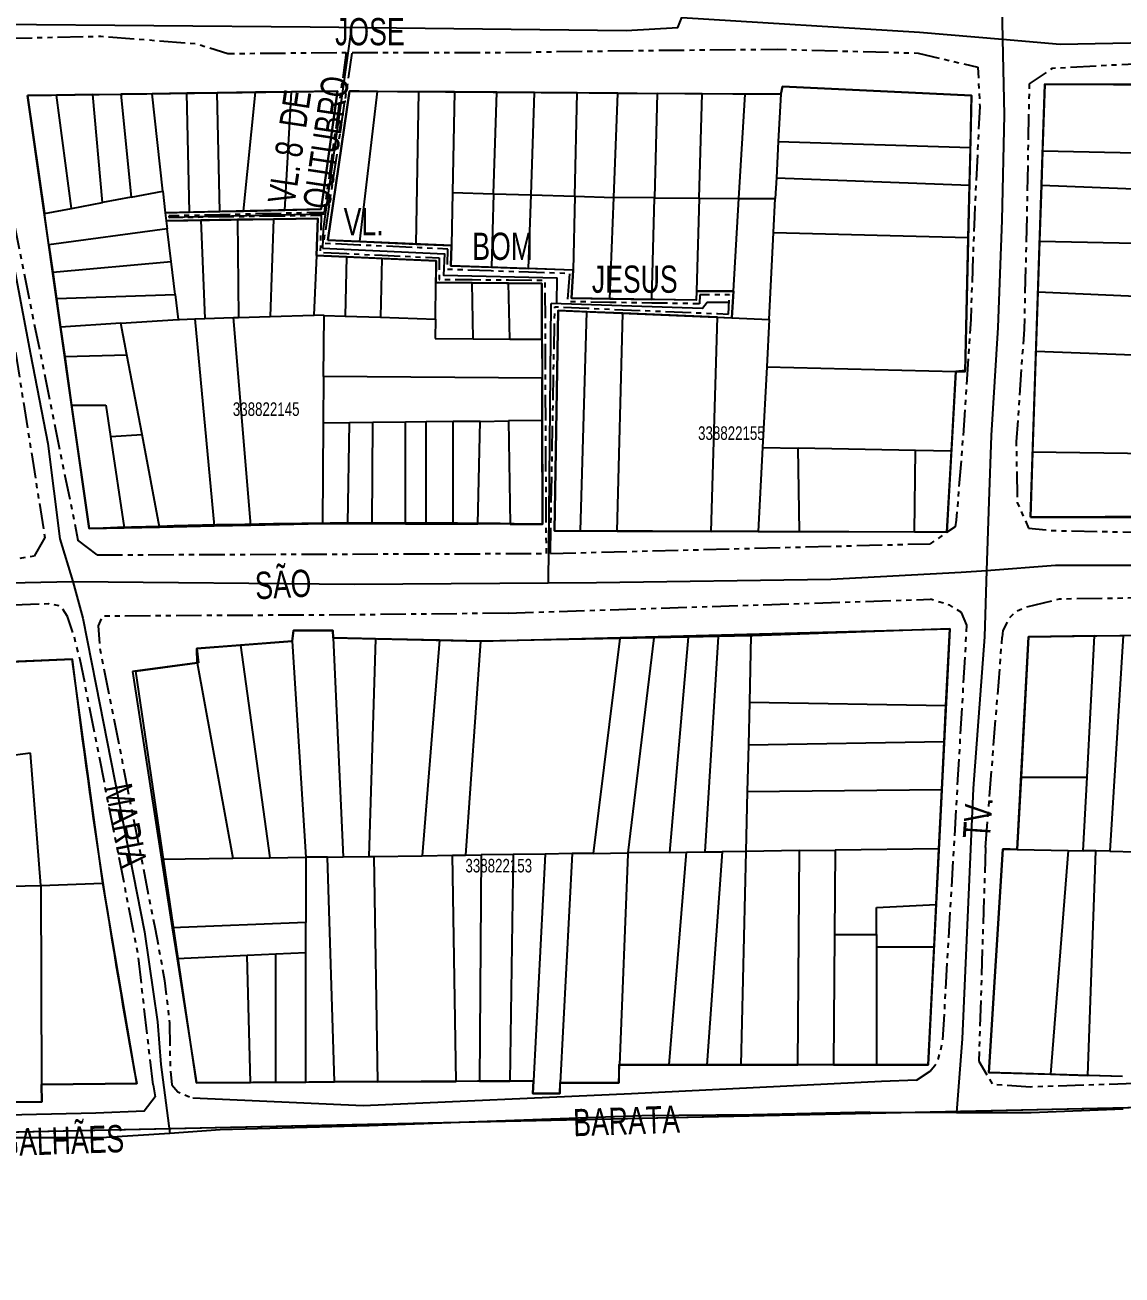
# Model space of a CAD drawing. Extents: x 203614 to 206284, y 4847494 to 4848495.
# Drawn here: x 204864.8 to 205025.8, y 4847542.4 to 4847725.9 of the extents above; entities that cross this region are included whole.
import ezdxf

# ---------------------------------------------------------------- set-up
doc = ezdxf.new("R2010")
doc.units = 0
doc.header["$LTSCALE"] = 1.5
doc.header["$MEASUREMENT"] = 0
doc.linetypes.add('PHANTOMX2', pattern=[5, 2.5, -0.5, 0.5, -0.5, 0.5, -0.5])
for name, color, linetype in [('CD-MALHA-LOTES', 40, 'CONTINUOUS'), ('CD_TXT_QUADRA', 7, 'CONTINUOUS'), ('LM-LIM-SETOR-FISCAL', 7, 'CONTINUOUS'), ('RU-QUADRAS', 210, 'CONTINUOUS'), ('SV-EIXO-RUA-N-PAV', 6, 'CONTINUOUS'), ('SV-EIXO-RUA-PAV', 20, 'CONTINUOUS'), ('SV-RUA-NAO-PAV-S-GUIA-C-GUIA', 7, 'PHANTOMX2'), ('SV-RUA-PAVIM-S-GUIA-C-GUIA', 7, 'CONTINUOUS'), ('SV-TXT-RUA-N-PAV-S-GUIA-C-GUIA', 7, 'CONTINUOUS'), ('SV-TXT-RUA-PAV-S-GUIA-C-GUIA', 7, 'CONTINUOUS')]:
    doc.layers.add(name, color=color, linetype=linetype)
doc.styles.add('3388-22-2D_TXT$0$ARIAL', font='ARIAL.TTF')
doc.styles.add('ARIAL', font='ARIAL.TTF')
doc.linetypes.add('Limite', pattern='A,20,-3,[130,ltypeshp.shx,S=6.35,R=0,X=0,Y=0],-3,20', length=46)

msp = doc.modelspace()

# ---------------------------------------------------------------- linework, layer by layer
at = {"layer": 'CD-MALHA-LOTES'}
for p, q in [((204975.99, 4847716.9), (204975.72, 4847715.75)), ((205003.75, 4847715.56), (204975.99, 4847716.9)), ((205014.51, 4847717.26), (205014.18, 4847707.44)), ((205042.07, 4847717.11), (205014.51, 4847717.26)), ((204869.4, 4847715.62), (204865.15, 4847715.56)), ((204865.15, 4847715.56), (204867.61, 4847698.23)), ((204874.72, 4847715.7), (204869.4, 4847715.62)), ((204871.57, 4847698.98), (204869.4, 4847715.62)), ((204874.72, 4847715.7), (204878.85, 4847715.76)), ((204876.16, 4847699.85), (204874.72, 4847715.7)), ((204883.45, 4847715.82), (204878.85, 4847715.76)), ((204878.85, 4847715.76), (204880.33, 4847700.66)), ((204888.54, 4847715.9), (204883.45, 4847715.82)), ((204884.98, 4847701.52), (204883.45, 4847715.82)), ((204892.98, 4847715.96), (204888.54, 4847715.9)), ((204888.93, 4847698.43), (204888.54, 4847715.9)), ((204898.59, 4847716.04), (204892.98, 4847715.96)), ((204893.37, 4847698.53), (204892.98, 4847715.96)), ((204896.83, 4847698.61), (204898.59, 4847716.04)), ((204903.9, 4847716.12), (204898.59, 4847716.04)), ((204902.91, 4847698.75), (204903.9, 4847716.12)), ((204910.66, 4847716.22), (204903.9, 4847716.12)), ((204908.26, 4847698.87), (204910.66, 4847716.22)), ((204912.42, 4847716.21), (204909.21, 4847694.36)), ((204913.82, 4847716.19), (204912.42, 4847716.21)), ((204916.54, 4847716.17), (204913.82, 4847716.19)), ((204913.9, 4847694.14), (204916.54, 4847716.17)), ((204922.57, 4847716.13), (204916.54, 4847716.17)), ((204922.18, 4847693.77), (204922.57, 4847716.13)), ((204927.81, 4847716.09), (204922.57, 4847716.13)), ((204927.81, 4847716.09), (204927.52, 4847701.32)), ((204934.02, 4847716.05), (204927.81, 4847716.09)), ((204933.56, 4847701.14), (204934.02, 4847716.05)), ((204939.58, 4847716.01), (204934.02, 4847716.05)), ((204939.06, 4847700.98), (204939.58, 4847716.01)), ((204945.86, 4847715.96), (204939.58, 4847716.01)), ((204945.49, 4847700.79), (204945.86, 4847715.96)), ((204951.8, 4847715.92), (204945.86, 4847715.96)), ((204951.2, 4847700.62), (204951.8, 4847715.92)), ((204951.8, 4847715.92), (204957.57, 4847715.88)), ((204957.57, 4847715.88), (204957.17, 4847700.57)), ((204964.21, 4847715.83), (204957.57, 4847715.88)), ((204963.75, 4847700.52), (204964.21, 4847715.83)), ((204970.52, 4847715.79), (204964.21, 4847715.83)), ((204969.59, 4847700.47), (204970.52, 4847715.79)), ((204975.72, 4847715.75), (204970.52, 4847715.79)), ((204975.72, 4847715.75), (204975.37, 4847708.83)), ((205003.57, 4847707.95), (205003.75, 4847715.56)), ((204975.37, 4847708.83), (204975.09, 4847703.48)), ((204975.37, 4847708.83), (205003.57, 4847707.95)), ((205003.44, 4847702.41), (205003.57, 4847707.95)), ((205014.18, 4847707.44), (205014.01, 4847702.39)), ((205014.18, 4847707.44), (205037.31, 4847706.93)), ((204975.09, 4847703.48), (204974.93, 4847700.43)), ((204975.09, 4847703.48), (205003.44, 4847702.41)), ((205003.25, 4847694.74), (205003.44, 4847702.41)), ((205014.01, 4847702.39), (205013.74, 4847694.19)), ((205014.01, 4847702.39), (205036.86, 4847701.53)), ((204871.57, 4847698.98), (204876.16, 4847699.85)), ((204880.33, 4847700.66), (204876.16, 4847699.85)), ((204880.33, 4847700.66), (204884.98, 4847701.52)), ((204884.98, 4847701.52), (204885.36, 4847698.35)), ((204927.52, 4847701.32), (204927.37, 4847693.53)), ((204927.52, 4847701.32), (204933.56, 4847701.14)), ((204933.56, 4847701.14), (204933.24, 4847690.35)), ((204933.56, 4847701.14), (204939.06, 4847700.98)), ((204938.69, 4847690.17), (204939.06, 4847700.98)), ((204939.06, 4847700.98), (204945.49, 4847700.79)), ((204945.49, 4847700.79), (204945.23, 4847689.94)), ((204945.49, 4847700.79), (204951.2, 4847700.62)), ((204950.62, 4847685.73), (204951.2, 4847700.62)), ((204957.17, 4847700.57), (204951.2, 4847700.62)), ((204956.79, 4847685.63), (204957.17, 4847700.57)), ((204957.17, 4847700.57), (204963.75, 4847700.52)), ((204963.75, 4847700.52), (204963.34, 4847686.86)), ((204963.75, 4847700.52), (204969.59, 4847700.47)), ((204968.77, 4847686.86), (204969.59, 4847700.47)), ((204969.59, 4847700.47), (204974.93, 4847700.43)), ((204974.67, 4847695.45), (204974.93, 4847700.43)), ((204867.61, 4847698.23), (204871.57, 4847698.98)), ((204868.26, 4847693.63), (204867.61, 4847698.23)), ((204885.36, 4847698.35), (204888.93, 4847698.43)), ((204885.36, 4847698.35), (204885.5, 4847697.19)), ((204888.93, 4847698.43), (204893.37, 4847698.53)), ((204893.37, 4847698.53), (204896.83, 4847698.61)), ((204896.83, 4847698.61), (204902.91, 4847698.75)), ((204902.91, 4847698.75), (204908.26, 4847698.87)), ((204890.57, 4847697.27), (204885.5, 4847697.19)), ((204885.5, 4847697.19), (204885.64, 4847696.02)), ((204895.97, 4847697.35), (204890.57, 4847697.27)), ((204890.57, 4847697.27), (204891.16, 4847682.82)), ((204901.25, 4847697.42), (204895.97, 4847697.35)), ((204895.97, 4847697.35), (204896.09, 4847682.98)), ((204901.25, 4847697.42), (204900.77, 4847683.14)), ((204907.76, 4847697.52), (204901.25, 4847697.42)), ((204907.58, 4847692.09), (204907.76, 4847697.52)), ((204885.64, 4847696.02), (204868.26, 4847693.63)), ((204886.22, 4847691.21), (204885.64, 4847696.02)), ((204909.21, 4847694.36), (204913.9, 4847694.14)), ((204974.02, 4847682.71), (204974.67, 4847695.45)), ((204974.67, 4847695.45), (205003.25, 4847694.74)), ((205002.79, 4847675.01), (205003.25, 4847694.74)), ((204868.26, 4847693.63), (204868.83, 4847689.63)), ((204913.9, 4847694.14), (204922.18, 4847693.77)), ((204922.18, 4847693.77), (204927.37, 4847693.53)), ((204927.37, 4847693.53), (204927.31, 4847690.56)), ((205013.74, 4847694.19), (205013.49, 4847686.76)), ((205013.74, 4847694.19), (205046.87, 4847693.45)), ((204868.83, 4847689.63), (204886.22, 4847691.21)), ((204886.8, 4847686.36), (204886.22, 4847691.21)), ((204907.58, 4847692.09), (204907.15, 4847683.35)), ((204911.99, 4847691.89), (204907.58, 4847692.09)), ((204911.99, 4847691.89), (204911.77, 4847683.19)), ((204917.16, 4847691.65), (204911.99, 4847691.89)), ((204917.16, 4847691.65), (204916.94, 4847683.01)), ((204925.12, 4847691.29), (204917.16, 4847691.65)), ((204925.12, 4847689.7), (204925.12, 4847691.29)), ((204868.83, 4847689.63), (204869.38, 4847685.75)), ((204925.1, 4847688.12), (204925.12, 4847689.7)), ((204927.31, 4847690.56), (204933.24, 4847690.35)), ((204933.24, 4847690.35), (204938.69, 4847690.17)), ((204945.23, 4847689.94), (204938.69, 4847690.17)), ((204945.23, 4847689.94), (204945, 4847685.83)), ((204925.03, 4847682.73), (204925.1, 4847688.12)), ((204930.44, 4847688.07), (204925.1, 4847688.12)), ((204930.55, 4847679.86), (204930.44, 4847688.07)), ((204935.75, 4847688.02), (204930.44, 4847688.07)), ((204935.96, 4847679.82), (204935.75, 4847688.02)), ((204940.63, 4847687.98), (204935.75, 4847688.02)), ((204940.66, 4847679.78), (204940.63, 4847687.98)), ((204869.38, 4847685.75), (204886.8, 4847686.36)), ((204869.38, 4847685.75), (204869.98, 4847681.57)), ((204886.8, 4847686.36), (204887.24, 4847682.68)), ((204945, 4847685.83), (204950.62, 4847685.73)), ((204950.62, 4847685.73), (204956.79, 4847685.63)), ((204963.3, 4847685.52), (204956.79, 4847685.63)), ((204963.34, 4847686.86), (204963.3, 4847685.52)), ((204963.34, 4847686.86), (204968.77, 4847686.86)), ((204968.77, 4847686.86), (204968.53, 4847682.94)), ((205013.49, 4847686.76), (205013.2, 4847678.04)), ((205013.49, 4847686.76), (205046.61, 4847685.24)), ((204900.77, 4847683.14), (204907.15, 4847683.35)), ((204907.15, 4847683.35), (204907.23, 4847683.35)), ((204908.69, 4847683.3), (204907.23, 4847683.35)), ((204908.61, 4847674.33), (204908.69, 4847683.3)), ((204908.69, 4847683.3), (204911.77, 4847683.19)), ((204943.07, 4847684), (204942.49, 4847651.67)), ((204947.27, 4847683.83), (204943.07, 4847684)), ((204946.33, 4847651.66), (204947.27, 4847683.83)), ((204952.54, 4847683.61), (204947.27, 4847683.83)), ((204951.73, 4847651.64), (204952.54, 4847683.61)), ((204966.42, 4847683.03), (204952.54, 4847683.61)), ((204878.84, 4847682.14), (204869.98, 4847681.57)), ((204869.98, 4847681.57), (204870.59, 4847677.27)), ((204878.84, 4847682.14), (204887.24, 4847682.68)), ((204879.73, 4847677.51), (204878.84, 4847682.14)), ((204887.24, 4847682.68), (204887.36, 4847682.69)), ((204887.36, 4847682.69), (204887.44, 4847682.69)), ((204887.44, 4847682.69), (204889.68, 4847682.77)), ((204889.68, 4847682.77), (204891.16, 4847682.82)), ((204889.68, 4847682.77), (204892.56, 4847652.4)), ((204891.16, 4847682.82), (204895.35, 4847682.96)), ((204895.35, 4847682.96), (204896.09, 4847682.98)), ((204897.9, 4847652.52), (204895.35, 4847682.96)), ((204896.09, 4847682.98), (204900.77, 4847683.14)), ((204911.77, 4847683.19), (204916.94, 4847683.01)), ((204916.94, 4847683.01), (204925.03, 4847682.73)), ((204925.03, 4847682.73), (204924.99, 4847679.91)), ((204965.5, 4847651.59), (204966.42, 4847683.03)), ((204966.42, 4847683.03), (204968.53, 4847682.94)), ((204968.53, 4847682.94), (204974.02, 4847682.71)), ((204974.02, 4847682.71), (204973.67, 4847675.75)), ((204924.99, 4847679.91), (204930.55, 4847679.86)), ((204930.55, 4847679.86), (204935.96, 4847679.82)), ((204935.96, 4847679.82), (204940.66, 4847679.78)), ((204940.66, 4847679.78), (204940.68, 4847674.08)), ((205013.2, 4847678.04), (205012.71, 4847663.21)), ((205013.2, 4847678.04), (205046.8, 4847676.76)), ((204870.59, 4847677.27), (204879.73, 4847677.51)), ((204870.59, 4847677.27), (204871.6, 4847670.11)), ((204881.95, 4847665.83), (204879.73, 4847677.51)), ((204908.61, 4847674.33), (204908.56, 4847667.47)), ((204940.68, 4847674.08), (204908.61, 4847674.33)), ((204973.67, 4847675.75), (204973.06, 4847663.89)), ((204973.67, 4847675.75), (205001.44, 4847675.04)), ((205000.78, 4847663.36), (205001.44, 4847675.04)), ((205001.44, 4847675.04), (205002.79, 4847675.01)), ((204940.7, 4847667.85), (204940.68, 4847674.08)), ((204871.6, 4847670.11), (204876.62, 4847670.11)), ((204871.6, 4847670.11), (204874.18, 4847651.99)), ((204876.62, 4847670.11), (204877.31, 4847665.52)), ((204908.56, 4847667.47), (204908.44, 4847652.76)), ((204912.39, 4847667.51), (204908.56, 4847667.47)), ((204912.15, 4847652.75), (204912.39, 4847667.51)), ((204915.84, 4847667.56), (204912.39, 4847667.51)), ((204915.73, 4847652.73), (204915.84, 4847667.56)), ((204920.62, 4847667.61), (204915.84, 4847667.56)), ((204923.67, 4847667.65), (204920.62, 4847667.61)), ((204920.62, 4847652.71), (204920.62, 4847667.61)), ((204927.64, 4847667.7), (204923.67, 4847667.65)), ((204923.67, 4847652.7), (204923.67, 4847667.65)), ((204931.61, 4847667.74), (204927.64, 4847667.7)), ((204927.64, 4847652.68), (204927.64, 4847667.7)), ((204931.24, 4847652.67), (204931.61, 4847667.74)), ((204931.61, 4847667.74), (204935.74, 4847667.79)), ((204940.7, 4847667.85), (204935.74, 4847667.79)), ((204935.74, 4847667.79), (204935.98, 4847652.65)), ((204940.76, 4847652.63), (204940.7, 4847667.85)), ((204877.31, 4847665.52), (204881.95, 4847665.83)), ((204877.31, 4847665.52), (204879.32, 4847652.1)), ((204884.53, 4847652.22), (204881.95, 4847665.83)), ((204973.06, 4847663.89), (204972.42, 4847651.57)), ((204973.06, 4847663.89), (204978.3, 4847663.79)), ((204995.51, 4847663.46), (204978.3, 4847663.79)), ((204978.46, 4847651.55), (204978.3, 4847663.79)), ((204995.35, 4847651.5), (204995.51, 4847663.46)), ((205000.78, 4847663.36), (204995.51, 4847663.46)), ((205000.11, 4847651.48), (205000.78, 4847663.36)), ((205012.71, 4847663.21), (205012.39, 4847653.69)), ((205041.53, 4847662.78), (205012.71, 4847663.21)), ((204874.18, 4847651.99), (204879.32, 4847652.1)), ((204879.32, 4847652.1), (204884.53, 4847652.22)), ((204884.53, 4847652.22), (204892.56, 4847652.4)), ((204892.56, 4847652.4), (204897.9, 4847652.52)), ((204897.9, 4847652.52), (204908.44, 4847652.76)), ((204908.44, 4847652.76), (204908.56, 4847652.76)), ((204908.56, 4847652.76), (204912.15, 4847652.75)), ((204912.15, 4847652.75), (204915.73, 4847652.73)), ((204915.73, 4847652.73), (204920.62, 4847652.71)), ((204920.62, 4847652.71), (204923.67, 4847652.7)), ((204923.67, 4847652.7), (204927.64, 4847652.68)), ((204927.64, 4847652.68), (204931.24, 4847652.67)), ((204935.98, 4847652.65), (204931.24, 4847652.67)), ((204935.98, 4847652.65), (204940.76, 4847652.63)), ((205012.39, 4847653.69), (205041.3, 4847653.69)), ((204942.49, 4847651.67), (204946.33, 4847651.66)), ((204946.33, 4847651.66), (204951.73, 4847651.64)), ((204951.73, 4847651.64), (204965.5, 4847651.59)), ((204972.42, 4847651.57), (204965.5, 4847651.59)), ((204972.42, 4847651.57), (204978.46, 4847651.55)), ((204978.46, 4847651.55), (204995.35, 4847651.5)), ((204995.35, 4847651.5), (205000.11, 4847651.48)), ((204904.17, 4847637.03), (204903.98, 4847635.45)), ((204909.96, 4847637.03), (204904.17, 4847637.03)), ((204910.01, 4847635.98), (204909.96, 4847637.03)), ((204910.01, 4847635.98), (204911.47, 4847603.81)), ((204916.23, 4847635.83), (204910.01, 4847635.98)), ((204916.23, 4847635.83), (204915.23, 4847603.86)), ((204925.61, 4847635.61), (204916.23, 4847635.83)), ((204925.61, 4847635.61), (204923.09, 4847603.97)), ((204931.65, 4847635.47), (204925.61, 4847635.61)), ((204952.08, 4847635.86), (204932, 4847635.46)), ((204952.08, 4847635.86), (204948.19, 4847604.31)), ((204957.08, 4847635.96), (204952.08, 4847635.86)), ((204957.08, 4847635.96), (204953.28, 4847604.38)), ((204962.12, 4847636.06), (204957.08, 4847635.96)), ((204962.12, 4847636.06), (204959.4, 4847604.46)), ((204966.6, 4847636.15), (204962.12, 4847636.06)), ((204964.63, 4847604.53), (204966.6, 4847636.15)), ((204971.36, 4847636.24), (204966.6, 4847636.15)), ((204971.36, 4847636.24), (204971.13, 4847626.53)), ((204971.65, 4847636.25), (204971.36, 4847636.24)), ((205000.54, 4847637.29), (204971.65, 4847636.25)), ((204999.99, 4847626.03), (205000.54, 4847637.29)), ((205012.11, 4847636.12), (205011.02, 4847615.48)), ((205021.78, 4847636.26), (205012.11, 4847636.12)), ((205020.7, 4847615.48), (205021.78, 4847636.26)), ((205021.78, 4847636.26), (205026.02, 4847636.31)), ((205026.02, 4847636.31), (205024.03, 4847604.63)), ((204896.41, 4847634.89), (204889.98, 4847634.41)), ((204889.98, 4847634.41), (204890.25, 4847632.31)), ((204903.98, 4847635.45), (204896.41, 4847634.89)), ((204896.41, 4847634.89), (204900.72, 4847603.67)), ((204903.98, 4847635.45), (204906, 4847603.74)), ((204931.65, 4847635.47), (204929.46, 4847604.06)), ((204932, 4847635.46), (204931.65, 4847635.47)), ((204871.67, 4847632.84), (204862.55, 4847632.43)), ((204876.21, 4847599.96), (204871.67, 4847632.84)), ((204890.06, 4847632.28), (204880.53, 4847631)), ((204890.25, 4847632.31), (204890.06, 4847632.28)), ((204890.06, 4847632.28), (204895.28, 4847603.6)), ((204880.53, 4847631), (204884.82, 4847603.46)), ((204971.13, 4847626.53), (204970.98, 4847620.25)), ((204971.13, 4847626.53), (204999.99, 4847626.03)), ((204999.73, 4847620.73), (204999.99, 4847626.03)), ((204970.98, 4847620.25), (204970.82, 4847613.42)), ((204970.98, 4847620.25), (204999.73, 4847620.73)), ((204999.38, 4847613.67), (204999.73, 4847620.73)), ((204865.59, 4847619), (204863.33, 4847618.72)), ((204867.08, 4847599.6), (204865.59, 4847619)), ((205011.02, 4847615.48), (205010.46, 4847604.9)), ((205011.02, 4847615.48), (205020.7, 4847615.48)), ((205020.14, 4847604.71), (205020.7, 4847615.48)), ((204970.82, 4847613.42), (204999.38, 4847613.67)), ((204998.95, 4847604.99), (204999.38, 4847613.67)), ((204970.82, 4847613.42), (204970.6, 4847604.61)), ((204948.19, 4847604.31), (204953.28, 4847604.38)), ((204953.28, 4847604.38), (204953.27, 4847604.21)), ((204959.4, 4847604.46), (204953.28, 4847604.38)), ((204959.33, 4847573.26), (204961.88, 4847604.49)), ((204959.4, 4847604.46), (204961.88, 4847604.49)), ((204961.88, 4847604.49), (204964.63, 4847604.53)), ((204964.63, 4847604.53), (204967.14, 4847604.56)), ((204967.14, 4847604.56), (204964.89, 4847573.26)), ((204970.6, 4847604.61), (204967.14, 4847604.56)), ((204970.6, 4847604.61), (204969.85, 4847573.26)), ((204978.47, 4847604.72), (204970.6, 4847604.61)), ((204978.23, 4847573.26), (204978.47, 4847604.72)), ((204978.47, 4847604.72), (204983.73, 4847604.79)), ((204983.73, 4847604.79), (204983.63, 4847592.42)), ((204998.95, 4847604.99), (204983.73, 4847604.79)), ((204998.55, 4847596.83), (204998.95, 4847604.99)), ((205008.33, 4847604.92), (205006.28, 4847572.16)), ((205009.42, 4847604.92), (205008.33, 4847604.92)), ((205010.46, 4847604.9), (205009.42, 4847604.92)), ((205010.46, 4847604.9), (205017.91, 4847604.75)), ((205017.91, 4847604.75), (205015.35, 4847571.88)), ((205017.91, 4847604.75), (205020.14, 4847604.71)), ((205021.98, 4847604.67), (205020.14, 4847604.71)), ((205020.8, 4847571.72), (205021.98, 4847604.67)), ((205024.03, 4847604.63), (205021.98, 4847604.67)), ((205024.03, 4847604.63), (205027.93, 4847604.55)), ((204884.82, 4847603.46), (204895.28, 4847603.6)), ((204884.82, 4847603.46), (204886.38, 4847593.38)), ((204895.28, 4847603.6), (204900.72, 4847603.67)), ((204900.72, 4847603.67), (204906, 4847603.74)), ((204909.17, 4847603.78), (204906, 4847603.74)), ((204906, 4847603.74), (204906, 4847594.16)), ((204909.17, 4847603.78), (204911.47, 4847603.81)), ((204910.19, 4847570.75), (204909.17, 4847603.78)), ((204911.47, 4847603.81), (204915.23, 4847603.86)), ((204915.23, 4847603.86), (204916, 4847603.87)), ((204916, 4847603.87), (204923.09, 4847603.97)), ((204916, 4847603.87), (204916.5, 4847570.78)), ((204923.09, 4847603.97), (204927.55, 4847604.03)), ((204927.55, 4847604.03), (204929.46, 4847604.06)), ((204928.05, 4847570.84), (204927.55, 4847604.03)), ((204929.46, 4847604.06), (204931.73, 4847604.09)), ((204931.73, 4847604.09), (204931.49, 4847570.86)), ((204936.46, 4847604.15), (204931.73, 4847604.09)), ((204936.46, 4847604.15), (204935.95, 4847570.88)), ((204941.14, 4847604.21), (204936.46, 4847604.15)), ((204941.14, 4847604.21), (204939.42, 4847570.9)), ((204945.08, 4847604.27), (204941.14, 4847604.21)), ((204945.08, 4847604.27), (204943.34, 4847570.64)), ((204948.19, 4847604.31), (204945.08, 4847604.27)), ((204953.27, 4847604.21), (204952.03, 4847573.26)), ((204862.47, 4847599.51), (204867.08, 4847599.6)), ((204867.08, 4847599.6), (204876.21, 4847599.96)), ((204867.08, 4847599.6), (204867.2, 4847570.39)), ((204881.16, 4847570.55), (204876.21, 4847599.96)), ((204989.77, 4847596.36), (204998.55, 4847596.83)), ((204989.77, 4847592.42), (204989.77, 4847596.36)), ((204998.24, 4847590.58), (204998.55, 4847596.83)), ((204906, 4847594.16), (204886.38, 4847593.38)), ((204886.38, 4847593.38), (204887.09, 4847588.82)), ((204906, 4847589.72), (204906, 4847594.16)), ((204983.63, 4847592.42), (204983.47, 4847573.26)), ((204983.63, 4847592.42), (204989.77, 4847592.42)), ((204989.77, 4847592.42), (204989.77, 4847590.58)), ((204906, 4847589.72), (204901.58, 4847589.51)), ((204906, 4847570.73), (204906, 4847589.72)), ((204989.77, 4847590.58), (204998.24, 4847590.58)), ((204989.77, 4847590.58), (204989.77, 4847573.26)), ((204997.39, 4847573.26), (204998.24, 4847590.58)), ((204897.4, 4847589.31), (204887.09, 4847588.82)), ((204887.09, 4847588.82), (204889.92, 4847570.65)), ((204901.58, 4847589.51), (204897.4, 4847589.31)), ((204897.86, 4847570.69), (204897.4, 4847589.31)), ((204901.58, 4847570.71), (204901.58, 4847589.51)), ((204951.96, 4847570.64), (204952.03, 4847573.26)), ((204952.03, 4847573.26), (204959.33, 4847573.26)), ((204959.33, 4847573.26), (204964.89, 4847573.26)), ((204964.89, 4847573.26), (204969.85, 4847573.26)), ((204969.85, 4847573.26), (204978.23, 4847573.26)), ((204983.47, 4847573.26), (204978.23, 4847573.26)), ((204983.47, 4847573.26), (204989.77, 4847573.26)), ((204989.77, 4847573.26), (204997.39, 4847573.26)), ((205006.28, 4847572.16), (205015.35, 4847571.88)), ((205015.35, 4847571.88), (205020.8, 4847571.72)), ((205025.91, 4847571.56), (205020.8, 4847571.72)), ((204867.2, 4847570.39), (204881.16, 4847570.55)), ((204867.21, 4847567.86), (204867.2, 4847570.39)), ((204889.92, 4847570.65), (204897.86, 4847570.69)), ((204897.86, 4847570.69), (204901.58, 4847570.71)), ((204901.58, 4847570.71), (204906, 4847570.73)), ((204906, 4847570.73), (204910.19, 4847570.75)), ((204916.5, 4847570.78), (204910.19, 4847570.75)), ((204916.5, 4847570.78), (204928.05, 4847570.84)), ((204931.49, 4847570.86), (204928.05, 4847570.84)), ((204931.49, 4847570.86), (204935.95, 4847570.88)), ((204935.95, 4847570.88), (204939.42, 4847570.9)), ((204939.42, 4847570.9), (204939.35, 4847569.07)), ((204943.29, 4847569.07), (204943.34, 4847570.64)), ((204943.34, 4847570.64), (204951.96, 4847570.64)), ((204862.21, 4847567.82), (204867.21, 4847567.86)), ((204939.35, 4847569.07), (204943.29, 4847569.07))]:
    msp.add_line(p, q, dxfattribs=at)
at = {"layer": 'LM-LIM-SETOR-FISCAL', "linetype": 'Limite', "ltscale": 0.1, "const_width": 0.25}
msp.add_lwpolyline([(204221.1, 4847542.54), (204302.25, 4847551.62), (204365.793187, 4847552.497693), (205446.22, 4847576.17)], dxfattribs=at)
at = {"layer": 'RU-QUADRAS', "color": 6, "linetype": 'Continuous'}
for points in [[(204909.21, 4847694.36), (204912.42, 4847716.21), (204975.72, 4847715.75), (204975.99, 4847716.9), (205003.75, 4847715.56), (205002.79, 4847675.2), (205001.44, 4847675.05), (205000.11, 4847651.48), (204942.49, 4847651.67), (204943.07, 4847684), (204968.53, 4847682.94), (204968.77, 4847686.86), (204963.34, 4847686.86), (204963.3, 4847685.52), (204945, 4847685.83), (204945.23, 4847689.94), (204927.31, 4847690.56), (204927.37, 4847693.53)], [(205012.39, 4847653.69), (205014.51, 4847717.26), (205064.84, 4847716.99), (205086.07, 4847718.05), (205132.14, 4847718.05), (205129.8, 4847656.87), (205095.2, 4847656.58), (205081.83, 4847655), (205053, 4847654.15), (205045.32, 4847653.84)], [(204881.05, 4847631.07), (204890.06, 4847632.28), (204889.98, 4847634.41), (204903.98, 4847635.45), (204904.17, 4847637.03), (204909.96, 4847637.03), (204910.01, 4847635.98), (204931.65, 4847635.47), (205000.54, 4847637.29), (204997.39, 4847573.26), (204951.96, 4847573.26), (204951.96, 4847570.64), (204943.29, 4847570.64), (204943.29, 4847569.07), (204939.35, 4847569.07), (204939.42, 4847570.9), (204889.92, 4847570.65)]]:
    msp.add_lwpolyline(points, close=True, dxfattribs=at)
for points in [[(204865.15, 4847715.56), (204910.66, 4847716.22), (204908.26, 4847698.87), (204885.36, 4847698.35), (204885.5, 4847697.19), (204907.76, 4847697.52), (204907.58, 4847692.09), (204925.12, 4847691.29), (204925.1, 4847688.12), (204940.63, 4847687.98), (204940.76, 4847652.63, 0.0132476059), (204874.18, 4847651.99)], [(204648.77, 4847628.92), (204820.79, 4847633.32), (204821.3, 4847630.6), (204871.67, 4847632.84, 0.0149893767), (204881.16, 4847570.55), (204867.17, 4847570.39), (204867.21, 4847567.86, -0.0062513148), (204662.69, 4847567)]]:
    msp.add_lwpolyline(points, format="xyb", close=True, dxfattribs=at)
msp.add_lwpolyline([(205025.91, 4847571.56), (205006.28, 4847572.16), (205008.33, 4847604.92), (205010.46, 4847604.9), (205012.11, 4847636.12), (205045.59, 4847636.59)], dxfattribs=at)
at = {"layer": 'SV-EIXO-RUA-N-PAV', "flags": 128}
for points in [[(205008.2, 4847729.07), (205008.27, 4847723.86), (205008.55, 4847712.75), (205008.19, 4847697.28), (205007.6, 4847681.52), (205006.64, 4847665.68), (205006.28, 4847655.98), (205005.95, 4847645.85), (205005.64, 4847636.08), (205003.99, 4847613.86), (205002.35, 4847577.1), (205001.52, 4847566.27)], [(204636.98, 4847712.092141), (204649.53, 4847713.59), (204663.44, 4847714.7), (204683.39, 4847716.18), (204709.63, 4847717.36), (204738.09, 4847719.86), (204760.91, 4847721.14), (204771.75, 4847721.37), (204804.15, 4847723.59), (204841.95, 4847726.18), (204851.05, 4847726.31), (204854.98, 4847726.24), (204860.67, 4847726.05), (204906.65, 4847725.67), (204953.05, 4847725.1), (204960.62, 4847725.56), (204961.19, 4847727.02), (204996.09, 4847724.89), (205008.27, 4847723.86), (205016.78, 4847723.13), (205060.6, 4847723.96)], [(204912.68, 4847725.59), (204908.53, 4847695.98), (204908.43, 4847693.14)], [(204885.87, 4847697.73), (204908.84, 4847698.2)], [(204862.04, 4847696.31), (204865.57, 4847677.6), (204868.09, 4847664.5), (204869.85, 4847650.51), (204871.77, 4847644.21), (204873.26, 4847638.86), (204875.15, 4847629.15), (204882.33, 4847592.8), (204884.22, 4847579.57), (204884.72, 4847573.33), (204886.02, 4847563.21)], [(204908.43, 4847693.14), (204926.36, 4847692.35), (204926.19, 4847689.2), (204942.92, 4847688.79)], [(204942.86, 4847685), (204942.92, 4847688.79)], [(204968.14, 4847685.18), (204964.93, 4847685.18), (204964.23, 4847684.3), (204942.01, 4847685.02)], [(204941.61, 4847644.04), (204942.01, 4847685.02)], [(204636.98, 4847639.56), (204645.76, 4847639.69), (204671.71, 4847640.05), (204700.19, 4847640.05), (204730.43, 4847640.56), (204752.94, 4847640.88), (204810.93, 4847642.94), (204871.77, 4847644.21), (204913.14, 4847643.83), (204948.67, 4847644.09), (204983.07, 4847644.59), (205002.22, 4847645.6), (205005.95, 4847645.85), (205016.08, 4847646.61), (205042.29, 4847646.61)], [(204988.8, 4847566.3), (205001.52, 4847566.27), (205012.5, 4847566.25), (205025.99, 4847566.82)]]:
    msp.add_lwpolyline(points, dxfattribs=at)
at = {"layer": 'SV-EIXO-RUA-PAV', "flags": 128}
msp.add_lwpolyline([(204988.8, 4847566.3), (204971.65, 4847565.91), (204955.31, 4847565.76), (204915.3, 4847564.3), (204893.4, 4847563.71), (204886.02, 4847563.21), (204875.96, 4847562.54), (204857.28, 4847562.54), (204797.78, 4847561.51), (204781.3, 4847561.07), (204743.79, 4847559.46), (204734.19, 4847559.46), (204723.53, 4847559.37), (204686.56, 4847560.19), (204669.13, 4847560.05), (204662.849222, 4847559.484289), (204661.83, 4847559.39), (204636.98, 4847557.26)], dxfattribs=at)
at = {"layer": 'SV-RUA-NAO-PAV-S-GUIA-C-GUIA'}
for p, q in [((204857.51, 4847714.95), (204867.66, 4847650.67)), ((204863.15, 4847696.73), (204872.54, 4847650.3)), ((204941.9, 4847648.34), (204997.65, 4847649.77)), ((204875.34, 4847648.14), (204941.27, 4847648.34)), ((204935.69, 4847639.58), (204997.7, 4847641.61)), ((205005.8, 4847605.19), (205008.25, 4847636.05))]:
    msp.add_line(p, q, dxfattribs=at)
at = {"layer": 'SV-RUA-NAO-PAV-S-GUIA-C-GUIA', "flags": 128}
for points in [[(204863.15, 4847696.73), (204859.05, 4847717.1), (204858.52, 4847721.12), (204860.12, 4847723.94), (204875.89, 4847724.28), (204889.83, 4847723.2), (204894.52, 4847721.73), (204911.92, 4847721.89)], [(204911.92, 4847721.89), (204908.67, 4847698.41), (204902.92, 4847698.28), (204896.84, 4847698.14), (204893.38, 4847698.06), (204888.94, 4847697.96), (204885.89, 4847697.89), (204885.91, 4847697.66), (204890.56, 4847697.74), (204895.96, 4847697.82), (204901.24, 4847697.89), (204908.24, 4847697.99), (204908.11, 4847692.54), (204912.01, 4847692.36), (204917.18, 4847692.12), (204925.59, 4847691.74), (204925.59, 4847688.58), (204930.44, 4847688.54), (204935.75, 4847688.49), (204941.1, 4847688.44), (204941.13, 4847679.78), (204941.15, 4847674.08), (204941.17, 4847667.85), (204941.27, 4847648.34)], [(204941.9, 4847648.34), (204942.55, 4847684.55), (204947.29, 4847684.35), (204952.56, 4847684.13), (204966.44, 4847683.55), (204968.04, 4847683.49), (204968.21, 4847686.33), (204963.85, 4847686.33), (204963.81, 4847684.99), (204956.78, 4847685.1), (204950.61, 4847685.2), (204944.43, 4847685.31), (204944.74, 4847689.43), (204938.67, 4847689.64), (204933.22, 4847689.82), (204926.77, 4847690.05), (204926.83, 4847693.03), (204922.7, 4847693.22), (204913.88, 4847693.62), (204908.61, 4847693.86), (204912.82, 4847721.9)], [(204912.82, 4847721.9), (204932.76, 4847721.87), (204955.56, 4847722.19), (204975.25, 4847722.36), (204995.89, 4847721.8), (205004.68, 4847719.74), (205004.94, 4847713.94), (205004.16, 4847697.71), (205003.62, 4847682.72), (205002.48, 4847665.46), (205001.5, 4847653.21), (205001.34, 4847652.26), (204997.65, 4847649.77)], [(205085.43, 4847652.1), (205130.87, 4847653.48), (205131.03, 4847659.81), (205133.46, 4847719.62), (205132.75, 4847721.98), (205129.27, 4847722.91), (205091.62, 4847722.55), (205030.78, 4847720.36), (205015.57, 4847719.54), (205012.21, 4847717.28), (205011.86, 4847698.15), (205011.46, 4847681.26), (205010.3, 4847664.75), (205010.45, 4847655.81), (205012.12, 4847652.05), (205015.61, 4847651.7), (205040.1, 4847651.26), (205046.01, 4847651.14)], [(204867.66, 4847650.67), (204866.1, 4847647.94), (204861.89, 4847647.27), (204815.81, 4847646.65), (204753.07, 4847645.31), (204725.95, 4847645.49), (204697.75, 4847645.07), (204669.89, 4847645.32), (204648.53, 4847645.1), (204645.9, 4847647.12), (204644.23, 4847657.68), (204639.16, 4847675.72), (204636.98, 4847684.201118)], [(204875.34, 4847648.14), (204872.54, 4847650.3)], [(205390.284855, 4847651.227241), (205311.79, 4847649.64), (205220.88, 4847647.67), (205138.41, 4847645.34), (205105.67, 4847644.41), (205086, 4847644.02), (205071.09, 4847642.81), (205043.27, 4847641.98), (205016.63, 4847641.64), (205011.63, 4847640.41), (205010.18, 4847639.76), (205009.26, 4847638.84), (205008.33, 4847637.05), (205008.25, 4847636.05)], [(204995.68, 4847571), (204997.69, 4847572.35), (204998.77, 4847573.69), (204999.53, 4847576.8), (205001.7, 4847614.33), (205003.07, 4847637.82), (205002.29, 4847639.66), (205000.57, 4847640.75), (204997.7, 4847641.61)], [(204883.57, 4847570.35), (204881.34, 4847589.62), (204872.88, 4847632.73), (204871.96, 4847636.21), (204871, 4847639.1), (204870.01, 4847640.61), (204868.2, 4847640.93), (204807.51, 4847638.87), (204732.34, 4847635.64), (204657.45, 4847634.71), (204649.05, 4847634.65), (204648.209286, 4847632.128999), (204648.087463, 4847628.511517), (204652.375282, 4847610.073895), (204658.807011, 4847581.345508), (204662.666048, 4847566.12375), (204665.31, 4847562.47)], [(204935.69, 4847639.58), (204913.9, 4847639.33), (204876.1, 4847639.14), (204875.49, 4847637.71), (204875.73, 4847634.54), (204883.87, 4847593.23), (204885.26, 4847585.65), (204885.99, 4847579.4), (204886.06, 4847573.21), (204886.32, 4847570.31), (204887.21, 4847569.3), (204889.4, 4847568.38)], [(205005.8, 4847605.19), (205004.81, 4847573.8), (205006.84, 4847570.4), (205012.39, 4847570.06), (205030.9, 4847570.66), (205039.11, 4847571.2), (205087.44, 4847572.46), (205094.51, 4847571.99), (205137.54, 4847571.32), (205186.38, 4847572.47), (205216.53, 4847572.87), (205254.73, 4847573.6), (205280.19, 4847574.27), (205311.39, 4847576.38), (205357.97, 4847576.31), (205378.41, 4847577.01), (205397.58, 4847577.43), (205415.98, 4847577.63), (205432.2, 4847577.98), (205450.17, 4847578.13), (205472.74, 4847581.76), (205487.12, 4847583.57), (205502.06, 4847586.26), (205509.35, 4847589.55), (205516.92, 4847596.17), (205522.67, 4847604.59), (205525.15, 4847609.17), (205530.01, 4847615.72), (205536.03, 4847622.79)]]:
    msp.add_lwpolyline(points, dxfattribs=at)
at = {"layer": 'SV-RUA-PAVIM-S-GUIA-C-GUIA', "flags": 128}
for points in [[(204883.57, 4847570.35), (204883.87, 4847568.56), (204882.25, 4847566.49), (204875.15, 4847566.17), (204796.82, 4847564.39), (204738.08, 4847562.38), (204668.34, 4847562.62), (204665.31, 4847562.47)], [(204995.68, 4847571), (204990.53, 4847570.81), (204953.83, 4847569.02), (204914.4, 4847567.24), (204889.4, 4847568.38)]]:
    msp.add_lwpolyline(points, dxfattribs=at)

# ---------------------------------------------------------------- texts
at = {"layer": 'CD_TXT_QUADRA', "style": 'ARIAL', "width": 0.7}
for s, p in [('338822145', (204895.28, 4847668.53)), ('338822155', (204963.59, 4847665.01)), ('338822153', (204929.43, 4847601.51))]:
    msp.add_text(s, height=2, dxfattribs=at).set_placement(p)
at = {"layer": 'SV-TXT-RUA-N-PAV-S-GUIA-C-GUIA', "style": 'ARIAL', "width": 0.7}
for s, p in [('JOSÉ', (204910.29, 4847722.94)), ('VL.', (204911.55, 4847695.05)), ('BOM', (204930.44, 4847691.44)), ('JESUS', (204947.99, 4847686.61))]:
    msp.add_text(s, height=4, dxfattribs=at).set_placement(p)
at = {"layer": 'SV-TXT-RUA-N-PAV-S-GUIA-C-GUIA', "width": 0.7}
for s, rotation, style, p in [('OUTUBRO', 81.46350714, '3388-22-2D_TXT$0$ARIAL', (204909.48089, 4847698.734085)), ('VL. 8  DE', 81.46350714, '3388-22-2D_TXT$0$ARIAL', (204904.33281, 4847699.454351)), ('SÃO', 3, 'ARIAL', (204898.65, 4847641.6)), ('MARIA', 281, 'ARIAL', (204876.45, 4847614.1)), ('TV.', 86, 'ARIAL', (205006.44, 4847606.36))]:
    msp.add_text(s, height=4, rotation=rotation, dxfattribs=dict(at, style=style)).set_placement(p)
at = {"layer": 'SV-TXT-RUA-PAV-S-GUIA-C-GUIA', "style": 'ARIAL', "width": 0.7}
for s, p in [('BARATA', (204945.326999, 4847562.772374)), ('MAGALHÃES ', (204855.044057, 4847559.618385))]:
    msp.add_text(s, height=4, rotation=2, dxfattribs=at).set_placement(p)

doc.saveas('drawing.dxf')
